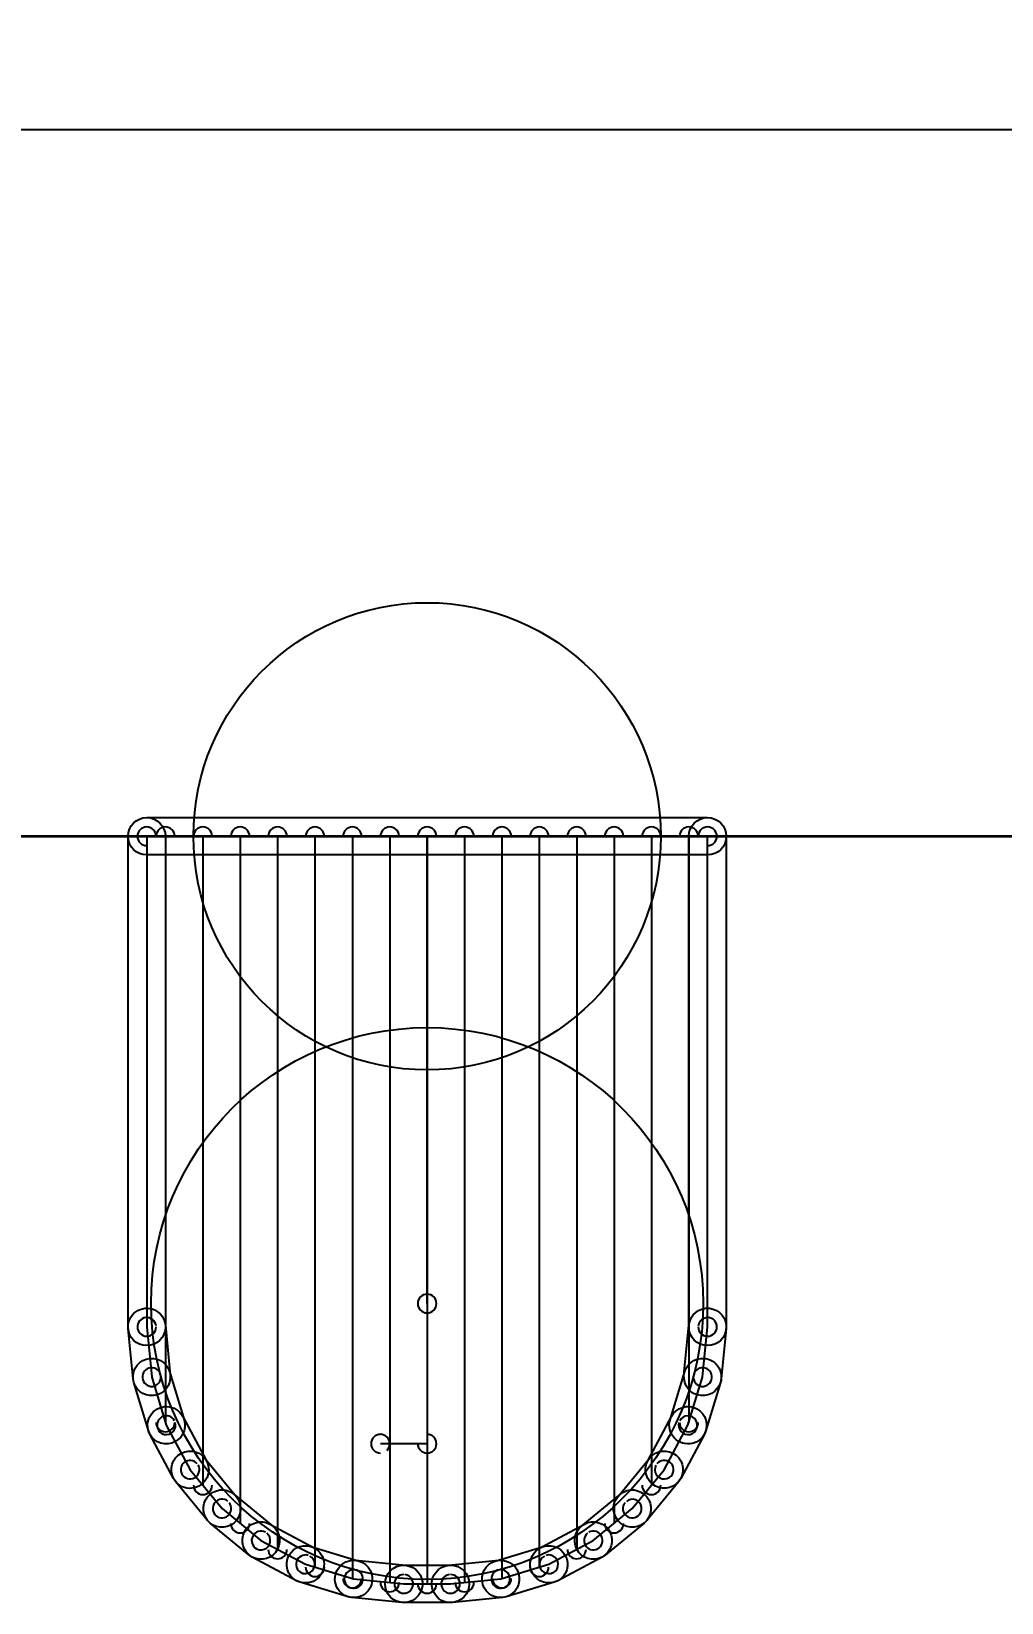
# Model space of a CAD drawing. Extents: x -87.3 to -53.8, y 2.2 to 28.4.
# Drawn here: x -67.103 to -64.466, y 21.313 to 25.584 of the extents above; entities that cross this region are included whole.
import ezdxf

# ---------------------------------------------------------------- set-up
doc = ezdxf.new("R2010")
doc.units = 0
doc.layers.get('0').update_dxf_attribs({"linetype": 'CONTINUOUS'})
doc.layers.get('DEFPOINTS').update_dxf_attribs({"linetype": 'CONTINUOUS'})
for name, color, linetype in [('16', 5, 'CONTINUOUS'), ('17', 3, 'CONTINUOUS'), ('20', 6, 'CONTINUOUS')]:
    doc.layers.add(name, color=color, linetype=linetype)
doc.styles.add('VCDSTYLE33', font='txt', dxfattribs={"width": 0.98})
doc.dimstyles.new('VCDDIMSTYLE01', dxfattribs={"dimtxt": 0.3, "dimasz": 0.18, "dimexe": 0.18, "dimexo": 0.0625, "dimgap": 0.09, "dimtad": 0, "dimtih": 1, "dimtoh": 1, "dimdec": 4, "dimzin": 12, "dimtxsty": 'VCDSTYLE33', "dimsah": 1, "dimcen": 0.09, "dimazin": 3, "dimtfac": 1, "dimtdec": 4, "dimtmove": 0, "dimatfit": 3, "dimtolj": 1, "dimtzin": 0})

# ---------------------------------------------------------------- blocks, each defined once
blk = doc.blocks.new('#POLYLINE_90_')
at = {"layer": '16'}
blk.add_arc((-66.1544, 21.7451), 0.0255, 315, 135, dxfattribs=at)
blk = doc.blocks.new('#POLYLINE_91_')
at = {"layer": '16'}
blk.add_arc((-66.0274, 21.7451), 0.0254, 270, 90, dxfattribs=at)
blk = doc.blocks.new('#POLYLINE_92_')
at = {"layer": '16'}
blk.add_arc((-66.1544, 21.7451), 0.0254, 90, 270, dxfattribs=at)
blk = doc.blocks.new('#POLYLINE_93_')
at = {"layer": '16'}
blk.add_line((-66.0274, 21.7451), (-66.1544, 21.7451), dxfattribs=at)
blk = doc.blocks.new('#POLYLINE_94_')
at = {"layer": '16'}
blk.add_arc((-66.0274, 22.1261), 0.0254, 180, 0, dxfattribs=at)
blk = doc.blocks.new('#POLYLINE_95_')
at = {"layer": '16'}
blk.add_arc((-66.0274, 23.3961), 0.0254, 0, 180, dxfattribs=at)
blk = doc.blocks.new('#POLYLINE_96_')
at = {"layer": '16'}
blk.add_line((-66.0274, 22.1261), (-66.0274, 23.3961), dxfattribs=at)
blk = doc.blocks.new('#POLYLINE_97_')
at = {"layer": '16'}
blk.add_arc((-66.0274, 22.1261), 0.0254, 0, 180, dxfattribs=at)
blk = doc.blocks.new('#POLYLINE_98_')
at = {"layer": '16'}
blk.add_arc((-66.0274, 21.7451), 0.0254, 180, 0, dxfattribs=at)
blk = doc.blocks.new('#POLYLINE_99_')
at = {"layer": '16'}
blk.add_line((-66.0274, 22.1261), (-66.0274, 21.7451), dxfattribs=at)
blk = doc.blocks.new('ROUNDP_3_')
blk.add_circle((0, 0), 0.635)
blk = doc.blocks.new('#POLYLINE_531_')
at = {"layer": '16'}
blk.add_arc((-65.3162, 23.3961), 0.0254, 0, 180, dxfattribs=at)
blk = doc.blocks.new('#POLYLINE_532_')
at = {"layer": '16'}
blk.add_arc((-65.3162, 21.8031), 0.0254, 180, 0, dxfattribs=at)
blk = doc.blocks.new('#POLYLINE_533_')
at = {"layer": '16'}
blk.add_line((-65.3162, 23.3961), (-65.3162, 21.8031), dxfattribs=at)
blk = doc.blocks.new('#POLYLINE_534_')
at = {"layer": '16'}
blk.add_arc((-65.4178, 23.3961), 0.0254, 0, 180, dxfattribs=at)
blk = doc.blocks.new('#POLYLINE_535_')
at = {"layer": '16'}
blk.add_arc((-65.4178, 21.6323), 0.0254, 180, 0, dxfattribs=at)
blk = doc.blocks.new('#POLYLINE_536_')
at = {"layer": '16'}
blk.add_line((-65.4178, 23.3961), (-65.4178, 21.6323), dxfattribs=at)
blk = doc.blocks.new('#POLYLINE_537_')
at = {"layer": '16'}
blk.add_arc((-65.5194, 23.3961), 0.0254, 0, 180, dxfattribs=at)
blk = doc.blocks.new('#POLYLINE_538_')
at = {"layer": '16'}
blk.add_arc((-65.5194, 21.5281), 0.0254, 180, 0, dxfattribs=at)
blk = doc.blocks.new('#POLYLINE_539_')
at = {"layer": '16'}
blk.add_line((-65.5194, 23.3961), (-65.5194, 21.5281), dxfattribs=at)
blk = doc.blocks.new('#POLYLINE_540_')
at = {"layer": '16'}
blk.add_arc((-65.621, 23.3961), 0.0254, 0, 180, dxfattribs=at)
blk = doc.blocks.new('#POLYLINE_541_')
at = {"layer": '16'}
blk.add_arc((-65.621, 21.4577), 0.0254, 180, 0, dxfattribs=at)
blk = doc.blocks.new('#POLYLINE_542_')
at = {"layer": '16'}
blk.add_line((-65.621, 23.3961), (-65.621, 21.4577), dxfattribs=at)
blk = doc.blocks.new('#POLYLINE_543_')
at = {"layer": '16'}
blk.add_arc((-65.7226, 23.3961), 0.0254, 0, 180, dxfattribs=at)
blk = doc.blocks.new('#POLYLINE_544_')
at = {"layer": '16'}
blk.add_arc((-65.7226, 21.4094), 0.0254, 180, 0, dxfattribs=at)
blk = doc.blocks.new('#POLYLINE_545_')
at = {"layer": '16'}
blk.add_line((-65.7226, 23.3961), (-65.7226, 21.4094), dxfattribs=at)
blk = doc.blocks.new('#POLYLINE_546_')
at = {"layer": '16'}
blk.add_arc((-65.8242, 23.3961), 0.0254, 0, 180, dxfattribs=at)
blk = doc.blocks.new('#POLYLINE_547_')
at = {"layer": '16'}
blk.add_arc((-65.8242, 21.3786), 0.0254, 180, 0, dxfattribs=at)
blk = doc.blocks.new('#POLYLINE_548_')
at = {"layer": '16'}
blk.add_line((-65.8242, 23.3961), (-65.8242, 21.3786), dxfattribs=at)
blk = doc.blocks.new('#POLYLINE_549_')
at = {"layer": '16'}
blk.add_arc((-65.9258, 23.3961), 0.0254, 0, 180, dxfattribs=at)
blk = doc.blocks.new('#POLYLINE_550_')
at = {"layer": '16'}
blk.add_arc((-65.9258, 21.3679), 0.0254, 180, 0, dxfattribs=at)
blk = doc.blocks.new('#POLYLINE_551_')
at = {"layer": '16'}
blk.add_line((-65.9258, 23.3961), (-65.9258, 21.3679), dxfattribs=at)
blk = doc.blocks.new('#POLYLINE_552_')
at = {"layer": '16'}
blk.add_arc((-66.0274, 23.3961), 0.0254, 0, 180, dxfattribs=at)
blk = doc.blocks.new('#POLYLINE_553_')
at = {"layer": '16'}
blk.add_arc((-66.0274, 21.3641), 0.0254, 180, 0, dxfattribs=at)
blk = doc.blocks.new('#POLYLINE_554_')
at = {"layer": '16'}
blk.add_line((-66.0274, 23.3961), (-66.0274, 21.3641), dxfattribs=at)
blk = doc.blocks.new('#POLYLINE_555_')
at = {"layer": '16'}
blk.add_arc((-66.129, 23.3961), 0.0254, 0, 180, dxfattribs=at)
blk = doc.blocks.new('#POLYLINE_556_')
at = {"layer": '16'}
blk.add_arc((-66.129, 21.3679), 0.0254, 180, 0, dxfattribs=at)
blk = doc.blocks.new('#POLYLINE_557_')
at = {"layer": '16'}
blk.add_line((-66.129, 23.3961), (-66.129, 21.3679), dxfattribs=at)
blk = doc.blocks.new('#POLYLINE_558_')
at = {"layer": '16'}
blk.add_arc((-66.2306, 23.3961), 0.0254, 0, 180, dxfattribs=at)
blk = doc.blocks.new('#POLYLINE_559_')
at = {"layer": '16'}
blk.add_arc((-66.2306, 21.3786), 0.0254, 180, 0, dxfattribs=at)
blk = doc.blocks.new('#POLYLINE_560_')
at = {"layer": '16'}
blk.add_line((-66.2306, 23.3961), (-66.2306, 21.3786), dxfattribs=at)
blk = doc.blocks.new('#POLYLINE_561_')
at = {"layer": '16'}
blk.add_arc((-66.3322, 23.3961), 0.0254, 0, 180, dxfattribs=at)
blk = doc.blocks.new('#POLYLINE_562_')
at = {"layer": '16'}
blk.add_arc((-66.3322, 21.4094), 0.0254, 180, 0, dxfattribs=at)
blk = doc.blocks.new('#POLYLINE_563_')
at = {"layer": '16'}
blk.add_line((-66.3322, 23.3961), (-66.3322, 21.4094), dxfattribs=at)
blk = doc.blocks.new('#POLYLINE_564_')
at = {"layer": '16'}
blk.add_arc((-66.4338, 23.3961), 0.0254, 0, 180, dxfattribs=at)
blk = doc.blocks.new('#POLYLINE_565_')
at = {"layer": '16'}
blk.add_arc((-66.4338, 21.4577), 0.0254, 180, 0, dxfattribs=at)
blk = doc.blocks.new('#POLYLINE_566_')
at = {"layer": '16'}
blk.add_line((-66.4338, 23.3961), (-66.4338, 21.4577), dxfattribs=at)
blk = doc.blocks.new('#POLYLINE_567_')
at = {"layer": '16'}
blk.add_arc((-66.5354, 23.3961), 0.0254, 0, 180, dxfattribs=at)
blk = doc.blocks.new('#POLYLINE_568_')
at = {"layer": '16'}
blk.add_arc((-66.5354, 21.5281), 0.0254, 180, 0, dxfattribs=at)
blk = doc.blocks.new('#POLYLINE_569_')
at = {"layer": '16'}
blk.add_line((-66.5354, 23.3961), (-66.5354, 21.5281), dxfattribs=at)
blk = doc.blocks.new('#POLYLINE_570_')
at = {"layer": '16'}
blk.add_arc((-66.637, 23.3961), 0.0254, 0, 180, dxfattribs=at)
blk = doc.blocks.new('#POLYLINE_571_')
at = {"layer": '16'}
blk.add_arc((-66.637, 21.6323), 0.0254, 180, 0, dxfattribs=at)
blk = doc.blocks.new('#POLYLINE_572_')
at = {"layer": '16'}
blk.add_line((-66.637, 23.3961), (-66.637, 21.6323), dxfattribs=at)
blk = doc.blocks.new('#POLYLINE_573_')
at = {"layer": '16'}
blk.add_arc((-66.7386, 23.3961), 0.0254, 0, 180, dxfattribs=at)
blk = doc.blocks.new('#POLYLINE_574_')
at = {"layer": '16'}
blk.add_arc((-66.7386, 21.8031), 0.0254, 180, 0, dxfattribs=at)
blk = doc.blocks.new('#POLYLINE_575_')
at = {"layer": '16'}
blk.add_line((-66.7386, 23.3961), (-66.7386, 21.8031), dxfattribs=at)
blk = doc.blocks.new('#POLYLINE_576_')
at = {"layer": '16'}
blk.add_arc((-65.2654, 23.3961), 0.0254, 270, 90, dxfattribs=at)
blk = doc.blocks.new('#POLYLINE_577_')
at = {"layer": '16'}
blk.add_arc((-66.7894, 23.3961), 0.0254, 90, 270, dxfattribs=at)
blk = doc.blocks.new('#POLYLINE_578_')
at = {"layer": '16'}
blk.add_line((-65.2654, 23.3961), (-66.7894, 23.3961), dxfattribs=at)
blk = doc.blocks.new('#POLYLINE_579_')
at = {"layer": '16'}
blk.add_arc((-65.2654, 22.0626), 0.0254, 180, 0, dxfattribs=at)
blk = doc.blocks.new('#POLYLINE_580_')
at = {"layer": '16'}
blk.add_arc((-65.2654, 23.3961), 0.0254, 0, 180, dxfattribs=at)
blk = doc.blocks.new('#POLYLINE_581_')
at = {"layer": '16'}
blk.add_line((-65.2654, 22.0626), (-65.2654, 23.3961), dxfattribs=at)
blk = doc.blocks.new('#POLYLINE_582_')
at = {"layer": '16'}
blk.add_arc((-65.2788, 21.9263), 0.0254, 174.3567, 354.3567, dxfattribs=at)
blk = doc.blocks.new('#POLYLINE_583_')
at = {"layer": '16'}
blk.add_arc((-65.2654, 22.0626), 0.0254, 354.3567, 174.3567, dxfattribs=at)
blk = doc.blocks.new('#POLYLINE_584_')
at = {"layer": '16'}
blk.add_line((-65.2788, 21.9263), (-65.2654, 22.0626), dxfattribs=at)
blk = doc.blocks.new('#POLYLINE_585_')
at = {"layer": '16'}
blk.add_arc((-65.3186, 21.7953), 0.0254, 163.0631, 343.0631, dxfattribs=at)
blk = doc.blocks.new('#POLYLINE_586_')
at = {"layer": '16'}
blk.add_arc((-65.2788, 21.9264), 0.0254, 343.1711, 163.1711, dxfattribs=at)
blk = doc.blocks.new('#POLYLINE_587_')
at = {"layer": '16'}
blk.add_line((-65.3186, 21.7953), (-65.2788, 21.9263), dxfattribs=at)
blk = doc.blocks.new('#POLYLINE_588_')
at = {"layer": '16'}
blk.add_arc((-65.3831, 21.6746), 0.0254, 151.9209, 331.9209, dxfattribs=at)
blk = doc.blocks.new('#POLYLINE_589_')
at = {"layer": '16'}
blk.add_arc((-65.3186, 21.7953), 0.0254, 331.8214, 151.8214, dxfattribs=at)
blk = doc.blocks.new('#POLYLINE_590_')
at = {"layer": '16'}
blk.add_line((-65.3831, 21.6745), (-65.3186, 21.7953), dxfattribs=at)
blk = doc.blocks.new('#POLYLINE_591_')
at = {"layer": '16'}
blk.add_arc((-65.47, 21.5687), 0.0254, 140.6709, 320.6709, dxfattribs=at)
blk = doc.blocks.new('#POLYLINE_592_')
at = {"layer": '16'}
blk.add_arc((-65.3832, 21.6745), 0.0254, 320.6709, 140.6709, dxfattribs=at)
blk = doc.blocks.new('#POLYLINE_593_')
at = {"layer": '16'}
blk.add_line((-65.47, 21.5687), (-65.3831, 21.6745), dxfattribs=at)
blk = doc.blocks.new('#POLYLINE_594_')
at = {"layer": '16'}
blk.add_arc((-65.5758, 21.4819), 0.0254, 129.3291, 309.3291, dxfattribs=at)
blk = doc.blocks.new('#POLYLINE_595_')
at = {"layer": '16'}
blk.add_arc((-65.47, 21.5687), 0.0254, 309.3291, 129.3291, dxfattribs=at)
blk = doc.blocks.new('#POLYLINE_596_')
at = {"layer": '16'}
blk.add_line((-65.5758, 21.4818), (-65.47, 21.5687), dxfattribs=at)
blk = doc.blocks.new('#POLYLINE_597_')
at = {"layer": '16'}
blk.add_arc((-65.6966, 21.4173), 0.0254, 118.1786, 298.1786, dxfattribs=at)
blk = doc.blocks.new('#POLYLINE_598_')
at = {"layer": '16'}
blk.add_arc((-65.5759, 21.4818), 0.0254, 298.0791, 118.0791, dxfattribs=at)
blk = doc.blocks.new('#POLYLINE_599_')
at = {"layer": '16'}
blk.add_line((-65.6966, 21.4173), (-65.5758, 21.4818), dxfattribs=at)
blk = doc.blocks.new('#POLYLINE_600_')
at = {"layer": '16'}
blk.add_arc((-65.8277, 21.3775), 0.0254, 106.8289, 286.8289, dxfattribs=at)
blk = doc.blocks.new('#POLYLINE_601_')
at = {"layer": '16'}
blk.add_arc((-65.6966, 21.4173), 0.0254, 286.9369, 106.9369, dxfattribs=at)
blk = doc.blocks.new('#POLYLINE_602_')
at = {"layer": '16'}
blk.add_line((-65.8276, 21.3775), (-65.6966, 21.4173), dxfattribs=at)
blk = doc.blocks.new('#POLYLINE_603_')
at = {"layer": '16'}
blk.add_arc((-65.9639, 21.3641), 0.0254, 95.6433, 275.6433, dxfattribs=at)
blk = doc.blocks.new('#POLYLINE_604_')
at = {"layer": '16'}
blk.add_arc((-65.8276, 21.3775), 0.0254, 275.6433, 95.6433, dxfattribs=at)
blk = doc.blocks.new('#POLYLINE_605_')
at = {"layer": '16'}
blk.add_line((-65.9639, 21.3641), (-65.8276, 21.3775), dxfattribs=at)
blk = doc.blocks.new('#POLYLINE_606_')
at = {"layer": '16'}
blk.add_arc((-66.0909, 21.3641), 0.0254, 90, 270, dxfattribs=at)
blk = doc.blocks.new('#POLYLINE_607_')
at = {"layer": '16'}
blk.add_arc((-65.9639, 21.3641), 0.0254, 270, 90, dxfattribs=at)
blk = doc.blocks.new('#POLYLINE_608_')
at = {"layer": '16'}
blk.add_line((-66.0909, 21.3641), (-65.9639, 21.3641), dxfattribs=at)
blk = doc.blocks.new('#POLYLINE_609_')
at = {"layer": '16'}
blk.add_arc((-66.2272, 21.3775), 0.0254, 84.3567, 264.3567, dxfattribs=at)
blk = doc.blocks.new('#POLYLINE_610_')
at = {"layer": '16'}
blk.add_arc((-66.0909, 21.3641), 0.0254, 264.3567, 84.3567, dxfattribs=at)
blk = doc.blocks.new('#POLYLINE_611_')
at = {"layer": '16'}
blk.add_line((-66.2272, 21.3775), (-66.0909, 21.3641), dxfattribs=at)
blk = doc.blocks.new('#POLYLINE_612_')
at = {"layer": '16'}
blk.add_arc((-66.3582, 21.4173), 0.0254, 73.0631, 253.0631, dxfattribs=at)
blk = doc.blocks.new('#POLYLINE_613_')
at = {"layer": '16'}
blk.add_arc((-66.2272, 21.3775), 0.0254, 253.1711, 73.1711, dxfattribs=at)
blk = doc.blocks.new('#POLYLINE_614_')
at = {"layer": '16'}
blk.add_line((-66.3582, 21.4173), (-66.2272, 21.3775), dxfattribs=at)
blk = doc.blocks.new('#POLYLINE_615_')
at = {"layer": '16'}
blk.add_arc((-66.479, 21.4818), 0.0254, 61.9209, 241.9209, dxfattribs=at)
blk = doc.blocks.new('#POLYLINE_616_')
at = {"layer": '16'}
blk.add_arc((-66.3582, 21.4173), 0.0254, 241.8214, 61.8214, dxfattribs=at)
blk = doc.blocks.new('#POLYLINE_617_')
at = {"layer": '16'}
blk.add_line((-66.479, 21.4818), (-66.3582, 21.4173), dxfattribs=at)
blk = doc.blocks.new('#POLYLINE_618_')
at = {"layer": '16'}
blk.add_arc((-66.5848, 21.5687), 0.0254, 50.6709, 230.6709, dxfattribs=at)
blk = doc.blocks.new('#POLYLINE_619_')
at = {"layer": '16'}
blk.add_arc((-66.479, 21.4819), 0.0254, 230.6709, 50.6709, dxfattribs=at)
blk = doc.blocks.new('#POLYLINE_620_')
at = {"layer": '16'}
blk.add_line((-66.5848, 21.5687), (-66.479, 21.4818), dxfattribs=at)
blk = doc.blocks.new('#POLYLINE_621_')
at = {"layer": '16'}
blk.add_arc((-66.6717, 21.6745), 0.0254, 39.3291, 219.3291, dxfattribs=at)
blk = doc.blocks.new('#POLYLINE_622_')
at = {"layer": '16'}
blk.add_arc((-66.5849, 21.5687), 0.0254, 219.3291, 39.3291, dxfattribs=at)
blk = doc.blocks.new('#POLYLINE_623_')
at = {"layer": '16'}
blk.add_line((-66.6717, 21.6745), (-66.5848, 21.5687), dxfattribs=at)
blk = doc.blocks.new('#POLYLINE_624_')
at = {"layer": '16'}
blk.add_arc((-66.7362, 21.7953), 0.0254, 28.1786, 208.1786, dxfattribs=at)
blk = doc.blocks.new('#POLYLINE_625_')
at = {"layer": '16'}
blk.add_arc((-66.6717, 21.6746), 0.0254, 208.0791, 28.0791, dxfattribs=at)
blk = doc.blocks.new('#POLYLINE_626_')
at = {"layer": '16'}
blk.add_line((-66.7362, 21.7953), (-66.6717, 21.6745), dxfattribs=at)
blk = doc.blocks.new('#POLYLINE_627_')
at = {"layer": '16'}
blk.add_arc((-66.776, 21.9264), 0.0254, 16.8289, 196.8289, dxfattribs=at)
blk = doc.blocks.new('#POLYLINE_628_')
at = {"layer": '16'}
blk.add_arc((-66.7362, 21.7953), 0.0254, 196.9369, 16.9369, dxfattribs=at)
blk = doc.blocks.new('#POLYLINE_629_')
at = {"layer": '16'}
blk.add_line((-66.776, 21.9263), (-66.7362, 21.7953), dxfattribs=at)
blk = doc.blocks.new('#POLYLINE_630_')
at = {"layer": '16'}
blk.add_arc((-66.7894, 22.0626), 0.0254, 5.6433, 185.6433, dxfattribs=at)
blk = doc.blocks.new('#POLYLINE_631_')
at = {"layer": '16'}
blk.add_arc((-66.776, 21.9263), 0.0254, 185.6433, 5.6433, dxfattribs=at)
blk = doc.blocks.new('#POLYLINE_632_')
at = {"layer": '16'}
blk.add_line((-66.7894, 22.0626), (-66.776, 21.9263), dxfattribs=at)
blk = doc.blocks.new('#POLYLINE_633_')
at = {"layer": '16'}
blk.add_arc((-66.7894, 23.3961), 0.0254, 0, 180, dxfattribs=at)
blk = doc.blocks.new('#POLYLINE_634_')
at = {"layer": '16'}
blk.add_arc((-66.7894, 22.0626), 0.0254, 180, 0, dxfattribs=at)
blk = doc.blocks.new('#POLYLINE_635_')
at = {"layer": '16'}
blk.add_line((-66.7894, 23.3961), (-66.7894, 22.0626), dxfattribs=at)
blk = doc.blocks.new('ROUNDP_10_')
blk.add_circle((0, 0), 0.75)
blk = doc.blocks.new('*D2016')
at = {"color": 0}
for p, q in [((-76.1874, 23.5094), (-76.1874, 25.4966)), ((-60.9474, 23.5094), (-60.9474, 25.4966)), ((-76.0074, 25.3166), (-69.5044, 25.3166)), ((-61.1274, 25.3166), (-67.6304, 25.3166))]:
    blk.add_line(p, q, dxfattribs=at)
for points in [[(-76.0074, 25.3466), (-76.0074, 25.2866), (-76.1874, 25.3166)], [(-61.1274, 25.2866), (-61.1274, 25.3466), (-60.9474, 25.3166)]]:
    blk.add_solid(points, dxfattribs=at)
at = {"layer": 'DEFPOINTS', "color": 0}
for p in [(-76.1874, 25.3166), (-76.1874, 23.4469), (-60.9474, 23.4469)]:
    blk.add_point(p, dxfattribs=at)
at = {"color": 0, "insert": (-68.5674, 25.3166), "char_height": 0.3, "attachment_point": 5, "style": 'VCDSTYLE33'}
blk.add_mtext('\\A1;15.2400', dxfattribs=at)
blk = doc.blocks.new('*D2018')
at = {"color": 0}
for p, q in [((-79.0449, 21.5523), (-79.0449, 28.3376)), ((-58.0899, 21.5523), (-58.0899, 28.3376)), ((-78.8649, 28.1576), (-69.5254, 28.1576)), ((-58.2699, 28.1576), (-67.6094, 28.1576))]:
    blk.add_line(p, q, dxfattribs=at)
for points in [[(-78.8649, 28.1876), (-78.8649, 28.1276), (-79.0449, 28.1576)], [(-58.2699, 28.1276), (-58.2699, 28.1876), (-58.0899, 28.1576)]]:
    blk.add_solid(points, dxfattribs=at)
at = {"layer": 'DEFPOINTS', "color": 0}
for p in [(-58.0899, 28.1576), (-79.0449, 21.4898), (-58.0899, 21.4898)]:
    blk.add_point(p, dxfattribs=at)
at = {"color": 0, "insert": (-68.5674, 28.1576), "char_height": 0.3, "attachment_point": 5, "style": 'VCDSTYLE33'}
blk.add_mtext('\\A1;20.9550', dxfattribs=at)
blk = doc.blocks.new('ROUNDP_28_')
blk.add_circle((0, 0), 0.635)
blk = doc.blocks.new('ROUNDP_35_')
blk.add_circle((0, 0), 0.75)

msp = doc.modelspace()

# ---------------------------------------------------------------- linework, layer by layer
at = {"layer": '16'}
for points in [[(-66.78942, 23.4469), (-65.26542, 23.4469, -1), (-65.26542, 23.3453), (-66.78942, 23.3453, -1)], [(-66.84022, 22.0626), (-66.84022, 23.3961, -1), (-66.73862, 23.3961), (-66.73862, 22.0626, -1)], [(-65.21462, 23.3961), (-65.21462, 22.0626, -1), (-65.31622, 22.0626), (-65.31622, 23.3961, -1)], [(-66.82652, 21.9213), (-66.84002, 22.0576, -1), (-66.73882, 22.0676), (-66.72542, 21.9313, -1)], [(-65.21482, 22.0576), (-65.22832, 21.9213, -1), (-65.32942, 21.9313), (-65.31602, 22.0676, -1)], [(-66.78482, 21.7806), (-66.82462, 21.9116, -1), (-66.72742, 21.9411), (-66.68762, 21.81, -1)], [(-65.23022, 21.9116), (-65.27002, 21.7806, -1), (-65.36722, 21.81), (-65.32742, 21.9411, -1)], [(-66.71652, 21.6506), (-66.78102, 21.7713, -1), (-66.69142, 21.8192), (-66.62692, 21.6985, -1)], [(-65.27382, 21.7713), (-65.33832, 21.6506, -1), (-65.42792, 21.6985), (-65.36342, 21.8192, -1)], [(-66.62412, 21.5365), (-66.71102, 21.6423, -1), (-66.63242, 21.7068), (-66.54552, 21.6009, -1)], [(-65.34382, 21.6423), (-65.43072, 21.5365, -1), (-65.50932, 21.6009), (-65.42242, 21.7068, -1)], [(-66.51122, 21.4425), (-66.61702, 21.5294, -1), (-66.55262, 21.608), (-66.44672, 21.5211, -1)], [(-65.43782, 21.5294), (-65.54362, 21.4425, -1), (-65.60812, 21.5211), (-65.50222, 21.608, -1)], [(-66.38222, 21.3725), (-66.50292, 21.437, -1), (-66.45502, 21.5266), (-66.33432, 21.4621, -1)], [(-65.55192, 21.437), (-65.67262, 21.3725, -1), (-65.72052, 21.4621), (-65.59982, 21.5266, -1)], [(-66.24192, 21.3289), (-66.37292, 21.3687, -1), (-66.34352, 21.4659), (-66.21242, 21.4261, -1)], [(-65.68192, 21.3687), (-65.81292, 21.3289, -1), (-65.84242, 21.4261), (-65.71132, 21.4659, -1)], [(-66.09592, 21.3135), (-66.23222, 21.327, -1), (-66.22222, 21.4281), (-66.08592, 21.4147, -1)], [(-65.96392, 21.3133), (-66.09092, 21.3133, -1), (-66.09092, 21.4149), (-65.96392, 21.4149, -1)], [(-65.82262, 21.327), (-65.95892, 21.3135, -1), (-65.96892, 21.4147), (-65.83262, 21.4281, -1)]]:
    msp.add_lwpolyline(points, format="xyb", close=True, dxfattribs=at)
at = {"layer": '20'}
msp.add_lwpolyline([(-59.99492, 23.3948), (-77.13992, 23.3948, -1), (-77.13992, 23.3974), (-59.99492, 23.3974, -1)], format="xyb", close=True, dxfattribs=at)

# ---------------------------------------------------------------- block references
at = {"layer": '16'}
for name in ['#POLYLINE_577_', '#POLYLINE_633_', '#POLYLINE_573_', '#POLYLINE_570_', '#POLYLINE_567_', '#POLYLINE_564_', '#POLYLINE_561_', '#POLYLINE_558_', '#POLYLINE_555_', '#POLYLINE_95_', '#POLYLINE_552_', '#POLYLINE_549_', '#POLYLINE_546_', '#POLYLINE_543_', '#POLYLINE_540_', '#POLYLINE_537_', '#POLYLINE_534_', '#POLYLINE_531_', '#POLYLINE_580_', '#POLYLINE_576_', '#POLYLINE_578_', '#POLYLINE_635_', '#POLYLINE_575_', '#POLYLINE_572_', '#POLYLINE_569_', '#POLYLINE_566_', '#POLYLINE_563_', '#POLYLINE_560_', '#POLYLINE_557_', '#POLYLINE_96_', '#POLYLINE_554_', '#POLYLINE_551_', '#POLYLINE_548_', '#POLYLINE_545_', '#POLYLINE_542_', '#POLYLINE_539_', '#POLYLINE_536_', '#POLYLINE_533_', '#POLYLINE_581_', '#POLYLINE_97_', '#POLYLINE_94_', '#POLYLINE_99_', '#POLYLINE_630_', '#POLYLINE_583_', '#POLYLINE_634_', '#POLYLINE_632_', '#POLYLINE_579_', '#POLYLINE_584_', '#POLYLINE_627_', '#POLYLINE_586_', '#POLYLINE_631_', '#POLYLINE_629_', '#POLYLINE_587_', '#POLYLINE_582_', '#POLYLINE_624_', '#POLYLINE_589_', '#POLYLINE_574_', '#POLYLINE_628_', '#POLYLINE_626_', '#POLYLINE_590_', '#POLYLINE_585_', '#POLYLINE_532_', '#POLYLINE_92_', '#POLYLINE_90_', '#POLYLINE_93_', '#POLYLINE_98_', '#POLYLINE_91_', '#POLYLINE_621_', '#POLYLINE_592_', '#POLYLINE_625_', '#POLYLINE_623_', '#POLYLINE_593_', '#POLYLINE_588_', '#POLYLINE_571_', '#POLYLINE_535_', '#POLYLINE_618_', '#POLYLINE_622_', '#POLYLINE_620_', '#POLYLINE_596_', '#POLYLINE_591_', '#POLYLINE_595_', '#POLYLINE_568_', '#POLYLINE_538_', '#POLYLINE_615_', '#POLYLINE_619_', '#POLYLINE_617_', '#POLYLINE_599_', '#POLYLINE_594_', '#POLYLINE_598_', '#POLYLINE_565_', '#POLYLINE_612_', '#POLYLINE_616_', '#POLYLINE_597_', '#POLYLINE_601_', '#POLYLINE_541_', '#POLYLINE_614_', '#POLYLINE_562_', '#POLYLINE_609_', '#POLYLINE_613_', '#POLYLINE_600_', '#POLYLINE_604_', '#POLYLINE_602_', '#POLYLINE_544_', '#POLYLINE_559_', '#POLYLINE_611_', '#POLYLINE_556_', '#POLYLINE_606_', '#POLYLINE_610_', '#POLYLINE_608_', '#POLYLINE_553_', '#POLYLINE_603_', '#POLYLINE_607_', '#POLYLINE_605_', '#POLYLINE_550_', '#POLYLINE_547_']:
    msp.add_blockref(name, (0, 0), dxfattribs=at)
at = {"layer": '17'}
for name, p in [('ROUNDP_3_', (-66.02742, 23.3961)), ('ROUNDP_28_', (-66.02742, 23.3961)), ('ROUNDP_10_', (-66.02742, 22.1261)), ('ROUNDP_35_', (-66.02742, 22.1261))]:
    msp.add_blockref(name, p, dxfattribs=at)

# ---------------------------------------------------------------- dimensions: what is measured, and where the dimension line sits
for base, p1, p2, text, picture, middle in [((-58.08992, 28.15757), (-79.04492, 21.4898), (-58.08992, 21.4898), '20.9550', '*D2018', (-68.56742, 28.15757)), ((-76.18742, 25.31661), (-60.94742, 23.4469), (-76.18742, 23.4469), '15.2400', '*D2016', (-68.56742, 25.31661))]:
    dim = msp.add_linear_dim(base=base, p1=p1, p2=p2, text=text, dimstyle='VCDDIMSTYLE01')
    dim.commit()
    dim.dimension.update_dxf_attribs({"geometry": picture, "text_midpoint": middle})

doc.saveas('drawing.dxf')
